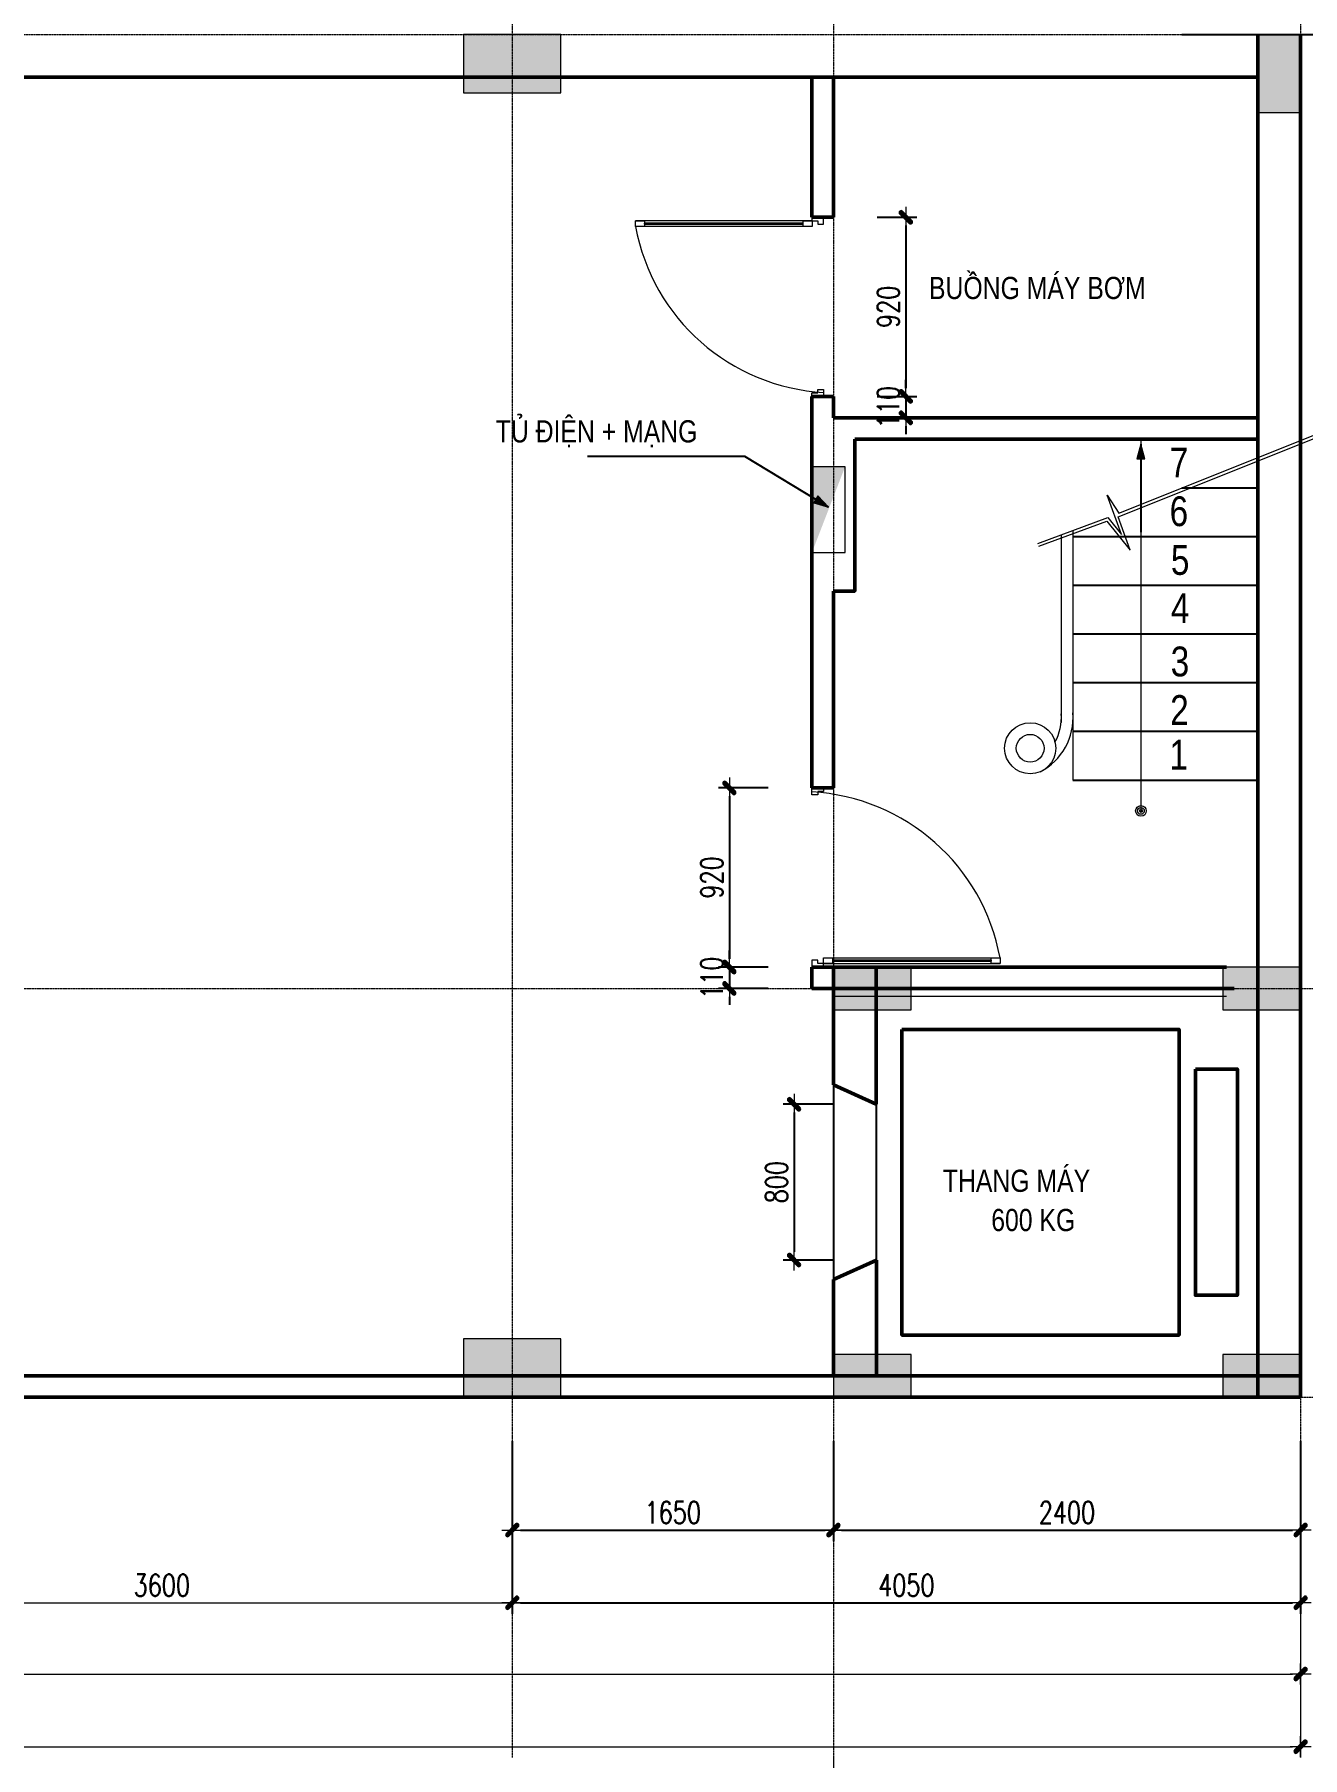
# Model space of a CAD drawing. Extents: x -165145 to 691808, y -202842 to 311040.
# Drawn here: x 28745 to 35260, y 36663 to 45513 of the extents above; entities that cross this region are included whole.
import ezdxf
from ezdxf.enums import TextEntityAlignment as Align

# ---------------------------------------------------------------- set-up
doc = ezdxf.new("R2010")
doc.units = 0
doc.header["$LTSCALE"] = 10
doc.header["$MEASUREMENT"] = 0
for name, pattern in [('HIDDEN', [2.3807, 1.587, -0.7937]), ('ketcau-1', [2, 1, 1]), ('TIM', [26.01, 10, -3, 0.01, -3, 10])]:
    doc.linetypes.add(name, pattern=pattern)
doc.layers.get('Defpoints').update_dxf_attribs({"color": 5, "linetype": 'CONTINUOUS'})
for name, color, linetype, lineweight in [('ARROWS', 1, 'CONTINUOUS', 0), ('DIM', 8, 'CONTINUOUS', 13), ('DOOR', 8, 'CONTINUOUS', 9), ('GE_KC_HATCH', 250, 'CONTINUOUS', 20), ('GE_KC_NETKHUAT', 9, 'HIDDEN', 20), ('GE_KC_NETTHAY', 2, 'CONTINUOUS', 20), ('netchia', 2, 'CONTINUOUS', 20), ('TEXT', 4, 'CONTINUOUS', 20), ('THAY', 147, 'CONTINUOUS', 25), ('TRUC', 251, 'TIM', 5), ('wall', 7, 'CONTINUOUS', 50)]:
    doc.layers.add(name, color=color, linetype=linetype, lineweight=lineweight)
doc.styles.add('ROMANS', font='romans', dxfattribs={"width": 0.75, "bigfont": 'vns'})
doc.styles.add('VNARIALH', font='', dxfattribs={"width": 0.75})
doc.styles.add('VnArialNarrowH', font='')
doc.styles.add('VNCC-Arial', font='arial.ttf', dxfattribs={"width": 0.8})
doc.styles.get('VNARIALH').set_extended_font_data('.VnArialH')
doc.styles.get('VnArialNarrowH').set_extended_font_data('.VnArial NarrowH')
doc.dimstyles.new('fit0.75', dxfattribs={"dimscale": 0.5625, "dimtxt": 200, "dimasz": 75, "dimexe": 100, "dimexo": 400, "dimgap": 0.03, "dimtad": 0, "dimdec": 0, "dimdsep": 46, "dimtxsty": 'ROMANS', "dimblk": 'alex', "dimcen": 150, "dimclrd": 8, "dimclre": 8, "dimclrt": 7, "dimaunit": 1, "dimadec": 0, "dimazin": 0, "dimtfac": 0.072, "dimtdec": 0, "dimtix": 1, "dimtmove": 2, "dimatfit": 3, "dimldrblk": 'a-01', "dimfxl": 100, "dimtvp": 0.8, "dimtolj": 1, "dimarcsym": 0})

# ---------------------------------------------------------------- blocks, each defined once
blk = doc.blocks.new('a-01')
at = {"layer": 'ARROWS'}
blk.add_hatch(color=256, dxfattribs=at).paths.add_polyline_path([(-1.8, 0.49), (-1.8, -0.49), (0, 0)])
at = {"layer": 'netchia'}
blk.add_lwpolyline([(-1.8, 0.49), (-1.8, -0.49), (0, 0), (0, 0)], close=True, dxfattribs=at)
blk = doc.blocks.new('alex')
at = {"layer": 'ARROWS'}
h = blk.add_hatch(color=1, dxfattribs=at)
edge = h.paths.add_edge_path()
edge.add_line((0.4, 0.74), (-0.74, -0.4))
edge.add_ellipse((-0.57, -0.57), major_axis=(0.17, 0.17), ratio=1, start_angle=90, end_angle=270)
edge.add_line((-0.4, -0.74), (0.74, 0.4))
edge.add_ellipse((0.57, 0.57), major_axis=(0.17, 0.17), ratio=1, start_angle=270, end_angle=450)
blk.add_lwpolyline([(0.4, 0.74), (-0.74, -0.4, 1), (-0.4, -0.74), (0.74, 0.4, 1)], format="xyb", close=True, dxfattribs=at)
at = {"layer": 'netchia', "color": 2}
for p, q in [((1.27, 0), (-1.27, 0)), ((0, -1.27), (0, 1.27))]:
    blk.add_line(p, q, dxfattribs=at)
blk = doc.blocks.new('*D1971')
at = {"layer": 'Defpoints', "color": 0, "ltscale": 0.05, "transparency": 16777216}
for p in [(33069.5, 40017.8), (32647.6, 39217.8), (33069.5, 39217.8)]:
    blk.add_point(p, dxfattribs=at)
at = {"layer": 'DIM', "color": 8, "lineweight": -2, "ltscale": 0.05, "transparency": 16777216}
for p, q in [((32844.5, 40017.8), (32591.3, 40017.8)), ((32647.6, 39975.6), (32647.6, 39260)), ((32844.5, 39217.8), (32591.3, 39217.8))]:
    blk.add_line(p, q, dxfattribs=at)
at = {"layer": 'DIM', "color": 8, "lineweight": -2, "ltscale": 0.05, "transparency": 16777216, "xscale": 42.1875, "yscale": 42.1875, "zscale": 42.1875}
for p, rotation in [((32647.6, 40017.8), 90), ((32647.6, 39217.8), 270)]:
    blk.add_blockref('alex', p, dxfattribs=dict(at, rotation=rotation))
at = {"layer": 'DIM', "color": 7, "ltscale": 0.05, "transparency": 16777216, "insert": (32557.6, 39617.8), "char_height": 112.5, "attachment_point": 5, "rotation": 90, "style": 'ROMANS'}
blk.add_mtext('\\A1;800', dxfattribs=at)
blk = doc.blocks.new('*D1972')
at = {"layer": 'Defpoints', "color": 0, "ltscale": 0.05, "transparency": 16777216}
for p in [(34414.1, 45512.8), (36296.7, 40612.8), (36673.4, 40612.8)]:
    blk.add_point(p, dxfattribs=at)
at = {"layer": 'DIM', "color": 8, "lineweight": -2, "ltscale": 0.05, "transparency": 16777216}
for p, q in [((34639.1, 45512.8), (36729.7, 45512.8)), ((36673.4, 45470.6), (36673.4, 40655)), ((36521.7, 40612.8), (36729.7, 40612.8))]:
    blk.add_line(p, q, dxfattribs=at)
at = {"layer": 'DIM', "color": 8, "lineweight": -2, "ltscale": 0.05, "transparency": 16777216, "xscale": 42.1875, "yscale": 42.1875, "zscale": 42.1875}
for p, rotation in [((36673.4, 45512.8), 90), ((36673.4, 40612.8), 270)]:
    blk.add_blockref('alex', p, dxfattribs=dict(at, rotation=rotation))
at = {"layer": 'DIM', "color": 7, "ltscale": 0.05, "transparency": 16777216, "insert": (36583.4, 43062.8), "char_height": 112.5, "attachment_point": 5, "rotation": 90, "style": 'ROMANS'}
blk.add_mtext('\\A1;4900', dxfattribs=at)
blk = doc.blocks.new('*D1973')
at = {"layer": 'Defpoints', "color": 0, "ltscale": 0.05, "transparency": 16777216}
for p in [(34735.8, 45512.8), (35092.3, 44382.8), (36313.9, 44382.8)]:
    blk.add_point(p, dxfattribs=at)
at = {"layer": 'DIM', "color": 8, "lineweight": -2, "ltscale": 0.05, "transparency": 16777216}
for p, q in [((34960.8, 45512.8), (36370.2, 45512.8)), ((36313.9, 45470.6), (36313.9, 44425)), ((35317.3, 44382.8), (36370.2, 44382.8))]:
    blk.add_line(p, q, dxfattribs=at)
at = {"layer": 'DIM', "color": 8, "lineweight": -2, "ltscale": 0.05, "transparency": 16777216, "xscale": 42.1875, "yscale": 42.1875, "zscale": 42.1875}
for p, rotation in [((36313.9, 45512.8), 90), ((36313.9, 44382.8), 270)]:
    blk.add_blockref('alex', p, dxfattribs=dict(at, rotation=rotation))
at = {"layer": 'DIM', "color": 7, "ltscale": 0.05, "transparency": 16777216, "insert": (36223.9, 44947.8), "char_height": 112.5, "attachment_point": 5, "rotation": 90, "style": 'ROMANS'}
blk.add_mtext('\\A1;1130', dxfattribs=at)
blk = doc.blocks.new('*D1975')
at = {"layer": 'Defpoints', "color": 0, "transparency": 16777216}
for p in [(31199.5, 38512.8), (32849.5, 38512.8), (32849.5, 37830.9)]:
    blk.add_point(p, dxfattribs=at)
at = {"layer": 'DIM', "color": 8, "lineweight": -2, "transparency": 16777216}
for p, q in [((31199.5, 38287.8), (31199.5, 37774.6)), ((32849.5, 38287.8), (32849.5, 37774.6)), ((31241.7, 37830.9), (32807.3, 37830.9))]:
    blk.add_line(p, q, dxfattribs=at)
at = {"layer": 'DIM', "color": 8, "lineweight": -2, "transparency": 16777216, "xscale": 42.1875, "yscale": 42.1875, "zscale": 42.1875, "rotation": 180}
blk.add_blockref('alex', (31199.5, 37830.9), dxfattribs=at)
at = {"layer": 'DIM', "color": 8, "lineweight": -2, "transparency": 16777216, "xscale": 42.1875, "yscale": 42.1875, "zscale": 42.1875}
blk.add_blockref('alex', (32849.5, 37830.9), dxfattribs=at)
at = {"layer": 'DIM', "color": 7, "transparency": 16777216, "insert": (32024.5, 37920.9), "char_height": 112.5, "attachment_point": 5, "style": 'ROMANS'}
blk.add_mtext('\\A1;1650', dxfattribs=at)
blk = doc.blocks.new('*D1976')
at = {"layer": 'Defpoints', "color": 0, "transparency": 16777216}
for p in [(32849.5, 38512.8), (35249.5, 38512.8), (35249.5, 37830.9)]:
    blk.add_point(p, dxfattribs=at)
at = {"layer": 'DIM', "color": 8, "lineweight": -2, "transparency": 16777216}
for p, q in [((32849.5, 38287.8), (32849.5, 37774.6)), ((35249.5, 38287.8), (35249.5, 37774.6)), ((32891.7, 37830.9), (35207.3, 37830.9))]:
    blk.add_line(p, q, dxfattribs=at)
at = {"layer": 'DIM', "color": 8, "lineweight": -2, "transparency": 16777216, "xscale": 42.1875, "yscale": 42.1875, "zscale": 42.1875, "rotation": 180}
blk.add_blockref('alex', (32849.5, 37830.9), dxfattribs=at)
at = {"layer": 'DIM', "color": 8, "lineweight": -2, "transparency": 16777216, "xscale": 42.1875, "yscale": 42.1875, "zscale": 42.1875}
blk.add_blockref('alex', (35249.5, 37830.9), dxfattribs=at)
at = {"layer": 'DIM', "color": 7, "transparency": 16777216, "insert": (34049.5, 37920.9), "char_height": 112.5, "attachment_point": 5, "style": 'ROMANS'}
blk.add_mtext('\\A1;2400', dxfattribs=at)
blk = doc.blocks.new('*D1977')
at = {"layer": 'Defpoints', "color": 0, "transparency": 16777216}
for p in [(31199.5, 38512.8), (35249.5, 38512.8), (35249.5, 37457.4)]:
    blk.add_point(p, dxfattribs=at)
at = {"layer": 'DIM', "color": 8, "lineweight": -2, "transparency": 16777216}
for p, q in [((31199.5, 38287.8), (31199.5, 37401.1)), ((35249.5, 38287.8), (35249.5, 37401.1)), ((31241.7, 37457.4), (35207.3, 37457.4))]:
    blk.add_line(p, q, dxfattribs=at)
at = {"layer": 'DIM', "color": 8, "lineweight": -2, "transparency": 16777216, "xscale": 42.1875, "yscale": 42.1875, "zscale": 42.1875, "rotation": 180}
blk.add_blockref('alex', (31199.5, 37457.4), dxfattribs=at)
at = {"layer": 'DIM', "color": 8, "lineweight": -2, "transparency": 16777216, "xscale": 42.1875, "yscale": 42.1875, "zscale": 42.1875}
blk.add_blockref('alex', (35249.5, 37457.4), dxfattribs=at)
at = {"layer": 'DIM', "color": 7, "transparency": 16777216, "insert": (33224.5, 37547.4), "char_height": 112.5, "attachment_point": 5, "style": 'ROMANS'}
blk.add_mtext('\\A1;4050', dxfattribs=at)
blk = doc.blocks.new('*D1978')
at = {"layer": 'Defpoints', "color": 0, "transparency": 16777216}
for p in [(32849.5, 46214.4), (31199.5, 45512.8), (32849.5, 45512.8)]:
    blk.add_point(p, dxfattribs=at)
at = {"layer": 'DIM', "color": 8, "lineweight": -2, "transparency": 16777216}
for p, q in [((31199.5, 45737.8), (31199.5, 46270.6)), ((31241.7, 46214.4), (32807.3, 46214.4)), ((32849.5, 45737.8), (32849.5, 46270.6))]:
    blk.add_line(p, q, dxfattribs=at)
at = {"layer": 'DIM', "color": 8, "lineweight": -2, "transparency": 16777216, "xscale": 42.1875, "yscale": 42.1875, "zscale": 42.1875, "rotation": 180}
blk.add_blockref('alex', (31199.5, 46214.4), dxfattribs=at)
at = {"layer": 'DIM', "color": 8, "lineweight": -2, "transparency": 16777216, "xscale": 42.1875, "yscale": 42.1875, "zscale": 42.1875}
blk.add_blockref('alex', (32849.5, 46214.4), dxfattribs=at)
at = {"layer": 'DIM', "color": 7, "transparency": 16777216, "insert": (32024.5, 46304.4), "char_height": 112.5, "attachment_point": 5, "style": 'ROMANS'}
blk.add_mtext('\\A1;1650', dxfattribs=at)
blk = doc.blocks.new('*D1988')
at = {"layer": 'Defpoints', "color": 0, "transparency": 16777216}
for p in [(32739.5, 41642.8), (32314.9, 40722.8), (32739.5, 40722.8)]:
    blk.add_point(p, dxfattribs=at)
at = {"layer": 'DIM', "color": 8, "lineweight": -2, "transparency": 16777216}
for p, q in [((32514.5, 41642.8), (32258.7, 41642.8)), ((32314.9, 41600.6), (32314.9, 40765)), ((32514.5, 40722.8), (32258.7, 40722.8))]:
    blk.add_line(p, q, dxfattribs=at)
at = {"layer": 'DIM', "color": 8, "lineweight": -2, "transparency": 16777216, "xscale": 42.1875, "yscale": 42.1875, "zscale": 42.1875}
for p, rotation in [((32314.9, 41642.8), 90), ((32314.9, 40722.8), 270)]:
    blk.add_blockref('alex', p, dxfattribs=dict(at, rotation=rotation))
at = {"layer": 'DIM', "color": 7, "transparency": 16777216, "insert": (32224.9, 41182.8), "char_height": 112.5, "attachment_point": 5, "rotation": 90, "style": 'ROMANS'}
blk.add_mtext('\\A1;920', dxfattribs=at)
blk = doc.blocks.new('*D1989')
at = {"layer": 'Defpoints', "color": 0, "transparency": 16777216}
for p in [(32739.5, 40722.8), (32314.9, 40612.8), (32739.5, 40612.8)]:
    blk.add_point(p, dxfattribs=at)
at = {"layer": 'DIM', "color": 8, "lineweight": -2, "transparency": 16777216}
for p, q in [((32314.9, 40765), (32314.9, 40807.1)), ((32514.5, 40722.8), (32258.7, 40722.8)), ((32314.9, 40722.8), (32314.9, 40612.8)), ((32514.5, 40612.8), (32258.7, 40612.8)), ((32314.9, 40570.6), (32314.9, 40528.4))]:
    blk.add_line(p, q, dxfattribs=at)
at = {"layer": 'DIM', "color": 8, "lineweight": -2, "transparency": 16777216, "xscale": 42.1875, "yscale": 42.1875, "zscale": 42.1875}
for p, rotation in [((32314.9, 40722.8), 270), ((32314.9, 40612.8), 90)]:
    blk.add_blockref('alex', p, dxfattribs=dict(at, rotation=rotation))
at = {"layer": 'DIM', "color": 7, "transparency": 16777216, "insert": (32224.9, 40667.8), "char_height": 112.5, "attachment_point": 5, "rotation": 90, "style": 'ROMANS'}
blk.add_mtext('\\A1;110', dxfattribs=at)
blk = doc.blocks.new('*D1990')
at = {"layer": 'Defpoints', "color": 0, "transparency": 16777216}
for p in [(35249.5, 40722.8), (35249.5, 40612.8), (35645.9, 40612.8)]:
    blk.add_point(p, dxfattribs=at)
at = {"layer": 'DIM', "color": 8, "lineweight": -2, "transparency": 16777216}
for p, q in [((35645.9, 40765), (35645.9, 40807.1)), ((35474.5, 40722.8), (35702.2, 40722.8)), ((35645.9, 40722.8), (35645.9, 40612.8)), ((35474.5, 40612.8), (35702.2, 40612.8)), ((35645.9, 40570.6), (35645.9, 40528.4))]:
    blk.add_line(p, q, dxfattribs=at)
at = {"layer": 'DIM', "color": 8, "lineweight": -2, "transparency": 16777216, "xscale": 42.1875, "yscale": 42.1875, "zscale": 42.1875}
for p, rotation in [((35645.9, 40722.8), 270), ((35645.9, 40612.8), 90)]:
    blk.add_blockref('alex', p, dxfattribs=dict(at, rotation=rotation))
at = {"layer": 'DIM', "color": 7, "transparency": 16777216, "insert": (35555.9, 40667.8), "char_height": 112.5, "attachment_point": 5, "rotation": 90, "style": 'ROMANS'}
blk.add_mtext('\\A1;110', dxfattribs=at)
blk = doc.blocks.new('*D1991')
at = {"layer": 'Defpoints', "color": 0, "transparency": 16777216}
for p in [(35249.5, 40722.8), (35249.5, 40502.8), (35941.2, 40502.8)]:
    blk.add_point(p, dxfattribs=at)
at = {"layer": 'DIM', "color": 8, "lineweight": -2, "transparency": 16777216}
for p, q in [((35474.5, 40722.8), (35997.4, 40722.8)), ((35941.2, 40680.6), (35941.2, 40545)), ((35474.5, 40502.8), (35997.4, 40502.8))]:
    blk.add_line(p, q, dxfattribs=at)
at = {"layer": 'DIM', "color": 8, "lineweight": -2, "transparency": 16777216, "xscale": 42.1875, "yscale": 42.1875, "zscale": 42.1875}
for p, rotation in [((35941.2, 40722.8), 90), ((35941.2, 40502.8), 270)]:
    blk.add_blockref('alex', p, dxfattribs=dict(at, rotation=rotation))
at = {"layer": 'DIM', "color": 7, "transparency": 16777216, "insert": (35851.2, 40612.8), "char_height": 112.5, "attachment_point": 5, "rotation": 90, "style": 'ROMANS'}
blk.add_mtext('\\A1;220', dxfattribs=at)
blk = doc.blocks.new('*D1994')
at = {"layer": 'Defpoints', "color": 0, "transparency": 16777216}
for p in [(32849.5, 43653.7), (32849.5, 43543.7), (33221.6, 43543.7)]:
    blk.add_point(p, dxfattribs=at)
at = {"layer": 'DIM', "color": 8, "lineweight": -2, "transparency": 16777216}
for p, q in [((33221.6, 43695.8), (33221.6, 43738)), ((33074.5, 43653.7), (33277.9, 43653.7)), ((33221.6, 43653.7), (33221.6, 43543.7)), ((33074.5, 43543.7), (33277.9, 43543.7)), ((33221.6, 43501.5), (33221.6, 43459.3))]:
    blk.add_line(p, q, dxfattribs=at)
at = {"layer": 'DIM', "color": 8, "lineweight": -2, "transparency": 16777216, "xscale": 42.1875, "yscale": 42.1875, "zscale": 42.1875}
for p, rotation in [((33221.6, 43653.7), 270), ((33221.6, 43543.7), 90)]:
    blk.add_blockref('alex', p, dxfattribs=dict(at, rotation=rotation))
at = {"layer": 'DIM', "color": 7, "transparency": 16777216, "insert": (33131.6, 43598.7), "char_height": 112.5, "attachment_point": 5, "rotation": 90, "style": 'ROMANS'}
blk.add_mtext('\\A1;110', dxfattribs=at)
blk = doc.blocks.new('*D1995')
at = {"layer": 'Defpoints', "color": 0, "transparency": 16777216}
for p in [(32849.5, 44573.7), (32849.5, 43653.7), (33221.6, 43653.7)]:
    blk.add_point(p, dxfattribs=at)
at = {"layer": 'DIM', "color": 8, "lineweight": -2, "transparency": 16777216}
for p, q in [((33074.5, 44573.7), (33277.9, 44573.7)), ((33221.6, 44531.5), (33221.6, 43695.8)), ((33074.5, 43653.7), (33277.9, 43653.7))]:
    blk.add_line(p, q, dxfattribs=at)
at = {"layer": 'DIM', "color": 8, "lineweight": -2, "transparency": 16777216, "xscale": 42.1875, "yscale": 42.1875, "zscale": 42.1875}
for p, rotation in [((33221.6, 44573.7), 90), ((33221.6, 43653.7), 270)]:
    blk.add_blockref('alex', p, dxfattribs=dict(at, rotation=rotation))
at = {"layer": 'DIM', "color": 7, "transparency": 16777216, "insert": (33131.6, 44113.7), "char_height": 112.5, "attachment_point": 5, "rotation": 90, "style": 'ROMANS'}
blk.add_mtext('\\A1;920', dxfattribs=at)
blk = doc.blocks.new('MBDVC-T1')
at = {"layer": 'GE_KC_HATCH', "linetype": 'ketcau-1'}
for points in [[(11050, 7000), (10550, 7000), (10550, 6700), (11050, 6700)], [(14850, 7000), (14630, 7000), (14630, 6600), (14850, 6600)], [(12850, 2210), (12450, 2210), (12450, 1990), (12850, 1990)], [(14850, 2210), (14450, 2210), (14450, 1990), (14850, 1990)], [(11050, 300), (10550, 300), (10550, 0), (11050, 0)], [(12850, 220), (12450, 220), (12450, 0), (12850, 0)], [(14850, 220), (14450, 220), (14450, 0), (14850, 0)]]:
    blk.add_hatch(color=1, dxfattribs=at).paths.add_polyline_path(points)
at = {"layer": 'GE_KC_NETTHAY', "linetype": 'Continuous'}
for points in [[(11050, 7000), (10550, 7000), (10550, 6700), (11050, 6700)], [(14850, 7000), (14630, 7000), (14630, 6600), (14850, 6600)], [(12850, 2210), (12450, 2210), (12450, 1990), (12850, 1990)], [(14850, 2210), (14450, 2210), (14450, 1990), (14850, 1990)], [(11050, 300), (10550, 300), (10550, 0), (11050, 0)], [(12850, 220), (12450, 220), (12450, 0), (12850, 0)], [(14850, 220), (14450, 220), (14450, 0), (14850, 0)]]:
    blk.add_lwpolyline(points, close=True, dxfattribs=at)
blk = doc.blocks.new('tentruc')
at = {"layer": 'DIM'}
for p, q in [((0, 311), (0, 516)), ((-516, 0), (-311, 0)), ((-516, 0), (-311, 0)), ((311, 0), (516, 0)), ((311, 0), (516, 0)), ((0, -516), (0, -311))]:
    blk.add_line(p, q, dxfattribs=at)
at = {"layer": 'DIM', "ltscale": 0.5}
blk.add_circle((0, 0), 311, dxfattribs=at)
at = {"layer": 'DIM'}
blk.add_circle((0, 0), 281, dxfattribs=at)
at = {"layer": 'DIM', "color": 7, "linetype": 'ByBlock', "ltscale": 0.5, "style": 'VNARIALH', "width": 1.1}
blk.add_attdef('A', text='', height=281, dxfattribs=at).set_placement((0, -107), align=Align.CENTER)
blk = doc.blocks.new('*D1826')
at = {"layer": 'Defpoints', "color": 0, "transparency": 16777216}
for p in [(587932.6, 181), (570432.6, -1345.1), (587932.6, -1345.1)]:
    blk.add_point(p, dxfattribs=at)
at = {"layer": 'DIM', "color": 8, "lineweight": -2, "transparency": 16777216}
for p, q in [((570432.6, -1120.1), (570432.6, 237.3)), ((570474.8, 181), (587890.4, 181)), ((587932.6, -1120.1), (587932.6, 237.3))]:
    blk.add_line(p, q, dxfattribs=at)
at = {"layer": 'DIM', "color": 8, "lineweight": -2, "transparency": 16777216, "xscale": 42.1875, "yscale": 42.1875, "zscale": 42.1875, "rotation": 180}
blk.add_blockref('alex', (570432.6, 181), dxfattribs=at)
at = {"layer": 'DIM', "color": 8, "lineweight": -2, "transparency": 16777216, "xscale": 42.1875, "yscale": 42.1875, "zscale": 42.1875}
blk.add_blockref('alex', (587932.6, 181), dxfattribs=at)
at = {"layer": 'DIM', "color": 7, "transparency": 16777216, "insert": (577482.6, 271), "char_height": 112.5, "attachment_point": 5, "style": 'ROMANS'}
blk.add_mtext('\\A1;17500', dxfattribs=at)
blk = doc.blocks.new('*D1828')
at = {"layer": 'Defpoints', "color": 0, "transparency": 16777216}
for p in [(570432.6, -8596.5), (587932.6, -8596.5), (587932.6, -10139.5)]:
    blk.add_point(p, dxfattribs=at)
at = {"layer": 'DIM', "color": 8, "lineweight": -2, "transparency": 16777216}
for p, q in [((570432.6, -8821.5), (570432.6, -10195.7)), ((587932.6, -8821.5), (587932.6, -10195.7)), ((570474.8, -10139.5), (587890.4, -10139.5))]:
    blk.add_line(p, q, dxfattribs=at)
at = {"layer": 'DIM', "color": 8, "lineweight": -2, "transparency": 16777216, "xscale": 42.1875, "yscale": 42.1875, "zscale": 42.1875, "rotation": 180}
blk.add_blockref('alex', (570432.6, -10139.5), dxfattribs=at)
at = {"layer": 'DIM', "color": 8, "lineweight": -2, "transparency": 16777216, "xscale": 42.1875, "yscale": 42.1875, "zscale": 42.1875}
blk.add_blockref('alex', (587932.6, -10139.5), dxfattribs=at)
at = {"layer": 'DIM', "color": 7, "transparency": 16777216, "insert": (577482.6, -10049.5), "char_height": 112.5, "attachment_point": 5, "style": 'ROMANS'}
blk.add_mtext('\\A1;17500', dxfattribs=at)
blk = doc.blocks.new('*D1830')
at = {"layer": 'Defpoints', "color": 0, "transparency": 16777216}
for p in [(573082.6, -8596.5), (587932.6, -8596.5), (587932.6, -9766.4)]:
    blk.add_point(p, dxfattribs=at)
at = {"layer": 'DIM', "color": 8, "lineweight": -2, "transparency": 16777216}
for p, q in [((573082.6, -8821.5), (573082.6, -9822.6)), ((587932.6, -8821.5), (587932.6, -9822.6)), ((573124.8, -9766.4), (587890.4, -9766.4))]:
    blk.add_line(p, q, dxfattribs=at)
at = {"layer": 'DIM', "color": 8, "lineweight": -2, "transparency": 16777216, "xscale": 42.1875, "yscale": 42.1875, "zscale": 42.1875, "rotation": 180}
blk.add_blockref('alex', (573082.6, -9766.4), dxfattribs=at)
at = {"layer": 'DIM', "color": 8, "lineweight": -2, "transparency": 16777216, "xscale": 42.1875, "yscale": 42.1875, "zscale": 42.1875}
blk.add_blockref('alex', (587932.6, -9766.4), dxfattribs=at)
at = {"layer": 'DIM', "color": 7, "transparency": 16777216, "insert": (580507.6, -9676.4), "char_height": 112.5, "attachment_point": 5, "style": 'ROMANS'}
blk.add_mtext('\\A1;14850', dxfattribs=at)
blk = doc.blocks.new('*D1831')
at = {"layer": 'Defpoints', "color": 0, "transparency": 16777216}
for p in [(583882.6, -8596.5), (587932.6, -8596.5), (587932.6, -9400.5)]:
    blk.add_point(p, dxfattribs=at)
at = {"layer": 'DIM', "color": 8, "lineweight": -2, "transparency": 16777216}
for p, q in [((583882.6, -8821.5), (583882.6, -9456.7)), ((587932.6, -8821.5), (587932.6, -9456.7)), ((583924.8, -9400.5), (587890.4, -9400.5))]:
    blk.add_line(p, q, dxfattribs=at)
at = {"layer": 'DIM', "color": 8, "lineweight": -2, "transparency": 16777216, "xscale": 42.1875, "yscale": 42.1875, "zscale": 42.1875, "rotation": 180}
blk.add_blockref('alex', (583882.6, -9400.5), dxfattribs=at)
at = {"layer": 'DIM', "color": 8, "lineweight": -2, "transparency": 16777216, "xscale": 42.1875, "yscale": 42.1875, "zscale": 42.1875}
blk.add_blockref('alex', (587932.6, -9400.5), dxfattribs=at)
at = {"layer": 'DIM', "color": 7, "transparency": 16777216, "insert": (585907.6, -9310.5), "char_height": 112.5, "attachment_point": 5, "style": 'ROMANS'}
blk.add_mtext('\\A1;4050', dxfattribs=at)
blk = doc.blocks.new('*D1841')
at = {"layer": 'Defpoints', "color": 0, "transparency": 16777216}
for p in [(583882.6, -259.4), (580282.6, -1345.1), (583882.6, -1345.1)]:
    blk.add_point(p, dxfattribs=at)
at = {"layer": 'DIM', "color": 8, "lineweight": -2, "transparency": 16777216}
for p, q in [((580282.6, -1120.1), (580282.6, -203.1)), ((580324.8, -259.4), (583840.4, -259.4)), ((583882.6, -1120.1), (583882.6, -203.1))]:
    blk.add_line(p, q, dxfattribs=at)
at = {"layer": 'DIM', "color": 8, "lineweight": -2, "transparency": 16777216, "xscale": 42.1875, "yscale": 42.1875, "zscale": 42.1875, "rotation": 180}
blk.add_blockref('alex', (580282.6, -259.4), dxfattribs=at)
at = {"layer": 'DIM', "color": 8, "lineweight": -2, "transparency": 16777216, "xscale": 42.1875, "yscale": 42.1875, "zscale": 42.1875}
blk.add_blockref('alex', (583882.6, -259.4), dxfattribs=at)
at = {"layer": 'DIM', "color": 7, "transparency": 16777216, "insert": (582082.6, -169.4), "char_height": 112.5, "attachment_point": 5, "style": 'ROMANS'}
blk.add_mtext('\\A1;3600', dxfattribs=at)
blk = doc.blocks.new('*D1842')
at = {"layer": 'Defpoints', "color": 0, "transparency": 16777216}
for p in [(580282.6, -8596.5), (583882.6, -8596.5), (583882.6, -9400.5)]:
    blk.add_point(p, dxfattribs=at)
at = {"layer": 'DIM', "color": 8, "lineweight": -2, "transparency": 16777216}
for p, q in [((580282.6, -8821.5), (580282.6, -9456.7)), ((583882.6, -8821.5), (583882.6, -9456.7)), ((580324.8, -9400.5), (583840.4, -9400.5))]:
    blk.add_line(p, q, dxfattribs=at)
at = {"layer": 'DIM', "color": 8, "lineweight": -2, "transparency": 16777216, "xscale": 42.1875, "yscale": 42.1875, "zscale": 42.1875, "rotation": 180}
blk.add_blockref('alex', (580282.6, -9400.5), dxfattribs=at)
at = {"layer": 'DIM', "color": 8, "lineweight": -2, "transparency": 16777216, "xscale": 42.1875, "yscale": 42.1875, "zscale": 42.1875}
blk.add_blockref('alex', (583882.6, -9400.5), dxfattribs=at)
at = {"layer": 'DIM', "color": 7, "transparency": 16777216, "insert": (582082.6, -9310.5), "char_height": 112.5, "attachment_point": 5, "style": 'ROMANS'}
blk.add_mtext('\\A1;3600', dxfattribs=at)
blk = doc.blocks.new('lt - kt')
at = {"layer": 'TRUC', "ltscale": 0.05}
for p, q in [((-4050, 8582.3), (-4050, -1850.2)), ((-2400, 8582.3), (-2400, -1850.2)), ((0, 8582.3), (0, -1850.2)), ((-19823.1, 7000), (2014.6, 7000)), ((-19778.4, 2100), (2014.6, 2100)), ((-19778.4, 0), (2195.9, 0))]:
    blk.add_line(p, q, dxfattribs=at)
at = {"layer": 'TEXT'}
ref = blk.add_blockref('tentruc', (-2400, -2253.1), dxfattribs=dict(at, xscale=-0.78125, yscale=0.78125, zscale=0.78125, rotation=180))
ref.add_attrib('A', '4', dxfattribs={"color": 7, "linetype": 'ByBlock', "ltscale": 0.5, "height": 219.7, "style": 'VnArialNarrowH'}).set_placement((-2400, -2386.5), align=Align.CENTER)
at = {"layer": 'DIM'}
for base, p1, p2, picture, middle in [((0, 8526.1), (-17500, 7000), (0, 7000), '*D1826', (-10450, 8616.1)), ((0, -1794.4), (-17500, -251.4), (0, -251.4), '*D1828', (-10450, -1704.4))]:
    dim = blk.add_linear_dim(base=base, p1=p1, p2=p2, dimstyle='fit0.75', dxfattribs=at)
    dim.commit()
    dim.dimension.update_dxf_attribs({"geometry": picture, "text_midpoint": middle, "dimtype": 128, "insert": (-587932.6, 8345.1)})
for base, p1, p2, picture, middle in [((-4050, 8085.7), (-7650, 7000), (-4050, 7000), '*D1841', (-5850, 8175.7)), ((0, -1421.3), (-14850, -251.4), (0, -251.4), '*D1830', (-7425, -1331.3)), ((-4050, -1055.4), (-7650, -251.4), (-4050, -251.4), '*D1842', (-5850, -965.4)), ((0, -1055.4), (-4050, -251.4), (0, -251.4), '*D1831', (-2025, -965.4))]:
    dim = blk.add_linear_dim(base=base, p1=p1, p2=p2, dimstyle='fit0.75', dxfattribs=at)
    dim.commit()
    dim.dimension.update_dxf_attribs({"geometry": picture, "text_midpoint": middle, "insert": (-587932.6, 8345.1)})

msp = doc.modelspace()

# ---------------------------------------------------------------- hatches: boundary and pattern name
at = {"layer": 'DIM', "ltscale": 0.05}
h = msp.add_hatch(dxfattribs=at)
h.set_pattern_fill('AR-CONC', color=256, style=0)
h.set_pattern_definition([(310, (-1014917.287, -60705.701), (7.172601826, 0.62752135), [0.75, -8.25]), (5, (-1014917.287, -60705.701), (-1.387513336, -7.521921337), [0.6, -6.6]), (259.5486, (-1014916.689, -60705.6484), (5.785093817, -6.89439542), [0.6374019, -7.01142112]), (313.8158, (-1014917.287, -60707.701), (10.672410486, 1.65519014), [1.125, -12.375]), (263.3644, (-1014916.398, -60707.563), (9.34662706, -9.74117871), [0.95610288, -10.51713]), (8.8158, (-1014917.287, -60707.701), (9.34661945, -9.74118601), [0.9, -9.9]), (339, (-1014916.287, -60707.201), (5.96907052, 4.026188907), [0.75, -8.25]), (34, (-1014916.287, -60707.201), (2.43315332, -7.25150045), [0.6, -6.6]), (288.5486, (-1014915.7895, -60706.865), (8.402226286, -3.225304967), [0.6374019, -7.01142112]), (322.5, (-1014917.287, -60705.7007), (0.121598553, -3.3289385383), [0, -6.52, 0, -6.7, 0, -6.625]), (352.5, (-1014917.287, -60705.7007), (2.630695374, -3.944117119), [0, -3.82, 0, -6.37, 0, -2.525]), (32.5, (-1014919.517, -60705.7007), (5.338224362, 0.2255487173), [0, -2.5, 0, -7.8, 0, -10.35]), (42.5, (-1014920.517, -60705.7007), (5.831861693, -1.001049823), [0, -3.25, 0, -5.18, 0, -7.35])])
h.paths.add_polyline_path([(32739.48053, 42852.35487), (32739.48053, 43292.35487), (32909.48053, 43292.35487)])

# ---------------------------------------------------------------- linework, layer by layer
msp.add_line((32849.48053, 40572.76958), (34869.1219, 40572.76958), dxfattribs=at)
for points in [[(33900.29066, 42898.18951), (34258.67039, 43031.58814), (34329.07675, 42943.84737), (34256.62391, 43145.6507), (34315.86761, 43053.59253), (35416.08433, 43493.35487)], [(33905.52332, 42884.13179), (34253.75091, 43013.75153), (34373.49099, 42864.53083), (34311.96094, 43035.91085), (35421.60876, 43479.40924)]]:
    msp.add_lwpolyline(points, dxfattribs=at)
at = {"layer": 'DIM'}
for points in [[(34429.48053, 43432.77181), (34429.48053, 41517.37982)], [(34019.48053, 42942.5552), (34019.48053, 41979.04011)], [(34079.48053, 42964.88882), (34079.48053, 41682.77181)]]:
    msp.add_lwpolyline(points, dxfattribs=at)
at = {"layer": 'DIM', "ltscale": 0.05}
msp.add_lwpolyline([(32739.48053, 42852.35487), (32909.48053, 42852.35487), (32909.48053, 43292.35487), (32739.48053, 43292.35487)], close=True, dxfattribs=at)
for centre, radius in [((33860.45757, 41846.61144), 131.19076), ((33860.45757, 41846.61144), 71.19076), ((34429.48053, 41524.61144), 27.23161), ((34429.48053, 41524.61144), 27.23161), ((34429.48053, 41524.61144), 17.23161), ((34429.48053, 41524.61144), 7.23161)]:
    msp.add_circle(centre, radius, dxfattribs=at)
for centre, start, end in [((32859.0532, 44715.4791), 190.42337011, 266.726059825), ((32679.90785, 40580.94198), 10.42337011, 86.726059825)]:
    msp.add_arc(centre, 1043.12266, start, end, dxfattribs=at)
at = {"layer": 'DIM'}
for radius, start in [(310.98489, 297.108106141), (250.98489, 330.362625447)]:
    msp.add_arc((33769.5941, 42002.49622), radius, start, 4.817135196, dxfattribs=at)
at = {"layer": 'DOOR'}
for p, q in [((32739.48053, 44555.65149), (31832.56759, 44555.65149)), ((32739.48053, 44526.75702), (31832.56759, 44526.75702)), ((32799.48053, 40769.66406), (33706.39346, 40769.66406)), ((32799.48053, 40740.76958), (33706.39346, 40740.76958))]:
    msp.add_line(p, q, dxfattribs=at)
for points in [[(31878.79876, 44555.65149), (31878.79876, 44526.75702), (31832.56759, 44526.75702), (31832.56759, 44555.65149)], [(31876.67285, 44538.31481), (32693.24936, 44538.31481), (32693.24936, 44544.0937), (31876.67285, 44544.0937)], [(32740.47919, 44555.65191), (32740.47919, 44526.75743), (32694.24802, 44526.75743), (32694.24802, 44555.65191)], [(32799.48053, 44537.65149), (32799.48053, 44573.65149), (32739.48053, 44573.65149), (32739.48053, 44555.65149), (32769.48053, 44555.65149), (32769.48053, 44537.65149)], [(32799.48053, 43689.65149), (32799.48053, 43653.65149), (32739.48053, 43653.65149), (32739.48053, 43671.65149), (32769.48053, 43671.65149), (32769.48053, 43689.65149)], [(32739.48053, 41606.76958), (32739.48053, 41642.76958), (32799.48053, 41642.76958), (32799.48053, 41624.76958), (32769.48053, 41624.76958), (32769.48053, 41606.76958)], [(32739.48053, 40758.76958), (32739.48053, 40722.76958), (32799.48053, 40722.76958), (32799.48053, 40740.76958), (32769.48053, 40740.76958), (32769.48053, 40758.76958)], [(32798.48186, 40740.76917), (32798.48186, 40769.66364), (32844.71303, 40769.66364), (32844.71303, 40740.76917)], [(33662.2882, 40758.10627), (32845.71169, 40758.10627), (32845.71169, 40752.32737), (33662.2882, 40752.32737)], [(33660.16229, 40740.76958), (33660.16229, 40769.66406), (33706.39346, 40769.66406), (33706.39346, 40740.76958)]]:
    msp.add_lwpolyline(points, close=True, dxfattribs=at)
at = {"layer": 'THAY', "ltscale": 0.05}
for p, q in [((35029.48053, 43182.77181), (34639.05401, 43182.77181)), ((35029.48053, 42932.77181), (34079.48053, 42932.77181)), ((35029.48053, 42682.77181), (34079.48053, 42682.77181)), ((35029.48053, 42432.77181), (34079.48053, 42432.77181)), ((35029.48053, 42182.77181), (34079.48053, 42182.77181)), ((35029.48053, 41932.77181), (34079.48053, 41932.77181)), ((34079.48053, 41682.77181), (35029.48053, 41682.77181)), ((32849.48053, 40117.76958), (32849.48053, 39117.76958)), ((33069.48053, 40017.76958), (33069.48053, 39217.76958))]:
    msp.add_line(p, q, dxfattribs=at)
at = {"layer": 'wall', "ltscale": 0.05}
for p, q in [((35029.48053, 45512.76817), (35029.48053, 38512.77864)), ((35249.48053, 45512.76817), (35249.48053, 38512.77028)), ((20399.48045, 45292.77759), (35029.48053, 45292.76754)), ((32849.48053, 45292.77181), (32739.48053, 45292.77181)), ((32849.48053, 44573.65149), (32739.48053, 44573.65149)), ((32849.48053, 43653.65149), (32739.48053, 43653.65149)), ((35029.48053, 43543.65149), (32849.48053, 43543.65149)), ((35029.48053, 43433.65149), (32959.48053, 43433.65149)), ((32739.48053, 42622.76721), (32739.48053, 42622.76721)), ((32739.48053, 42512.76721), (32739.48053, 42512.76721)), ((32739.48053, 41642.76958), (32849.48053, 41642.76958)), ((32739.48053, 40722.76958), (34869.1219, 40722.76958)), ((32739.48053, 40612.76788), (32739.48053, 40722.76958)), ((32849.48053, 40117.76958), (32849.48053, 40722.76958)), ((33069.48053, 40017.76958), (33069.48053, 40722.76958)), ((32739.48053, 40612.76958), (34907.96328, 40612.76958)), ((32849.48053, 40117.76958), (33069.48053, 40017.76958)), ((32850.07778, 39117.76958), (33070.07778, 39217.76958)), ((33070.07778, 38622.76958), (33070.07778, 39217.76958)), ((32850.07778, 38622.76958), (32850.07778, 39117.76958)), ((35249.48058, 38622.77028), (20399.48058, 38622.77781)), ((35249.48053, 38512.77028), (20399.48053, 38512.77781))]:
    msp.add_line(p, q, dxfattribs=at)
for points in [[(32739.48053, 45292.76911), (32739.48053, 44573.65149)], [(32849.48053, 45292.76904), (32849.48053, 44573.65149)], [(32739.48053, 43653.65149), (32739.48053, 41642.76958)], [(32849.48053, 43653.65149), (32849.48053, 43543.65149)], [(32959.48053, 43433.65149), (32959.48053, 42653.65149), (32849.48053, 42653.65149)], [(32739.48053, 42622.76721), (32739.48053, 42512.76721)], [(32849.48053, 42653.65149), (32849.48053, 41642.76958)]]:
    msp.add_lwpolyline(points, dxfattribs=at)
for points in [[(33201.59881, 40402.76958), (34625.40495, 40402.76958), (34625.40495, 38832.76958), (33201.59881, 38832.76958)], [(34709.35615, 40198.34823), (34924.90495, 40198.34823), (34924.90495, 39037.19094), (34709.35615, 39037.19094)]]:
    msp.add_lwpolyline(points, close=True, dxfattribs=at)

# ---------------------------------------------------------------- block references
at = {"layer": 'GE_KC_NETKHUAT'}
msp.add_blockref('MBDVC-T1', (20399.48053, 38512.76913), dxfattribs=at)
at = {"layer": 'TEXT'}
msp.add_blockref('lt - kt', (35249.48053, 38512.76913), dxfattribs=at)

# ---------------------------------------------------------------- texts
at = {"layer": 'TEXT', "style": 'VNCC-Arial', "width": 0.8}
for s, height, p in [('BUỒNG MÁY BƠM', 113.90625, (33340.52048, 44153.71622)), ('TỦ ĐIỆN + MẠNG', 113.90625, (31114.89875, 43417.32371)), ('7', 153.09, (34577.5997, 43237.45704)), ('6', 153.09, (34576.71238, 42987.45704)), ('5', 153.09, (34583.31378, 42737.25047)), ('4', 153.09, (34583.52263, 42489.86115)), ('3', 153.09, (34582.37394, 42215.7777)), ('2', 153.09, (34579.74027, 41966.40513)), ('1', 153.09, (34575.74027, 41737.1938)), ('THANG MÁY', 113.90625, (33411.6798, 39568.07991)), ('600 KG', 113.90625, (33660.3392, 39366.51652))]:
    msp.add_text(s, height=height, dxfattribs=at).set_placement(p)

# ---------------------------------------------------------------- dimensions: what is measured, and where the dimension line sits
at = {"layer": 'DIM'}
for base, p1, p2, picture, middle in [((32849.48053, 46214.35487), (31199.48053, 45512.77178), (32849.48053, 45512.76746), '*D1978', (32024.48053, 46304.35487)), ((32849.48053, 37830.85487), (31199.48053, 38512.76913), (32849.48053, 38512.76913), '*D1975', (32024.48053, 37920.85487)), ((35249.48053, 37457.35487), (31199.48053, 38512.76913), (35249.48053, 38512.76913), '*D1977', (33224.48053, 37547.35487)), ((35249.48053, 37830.85487), (32849.48053, 38512.76958), (35249.48053, 38512.76958), '*D1976', (34049.48053, 37920.85487))]:
    dim = msp.add_linear_dim(base=base, p1=p1, p2=p2, dimstyle='fit0.75', dxfattribs=at)
    dim.commit()
    dim.dimension.update_dxf_attribs({"geometry": picture, "text_midpoint": middle})
at = {"layer": 'DIM', "ltscale": 0.05}
for base, p1, p2, picture, middle in [((36673.40495, 40612.76958), (34414.10348, 45512.76958), (36296.69815, 40612.76958), '*D1972', (36583.40495, 43062.76958)), ((36313.90495, 44382.76958), (34735.80203, 45512.76958), (35092.30452, 44382.76958), '*D1973', (36223.90495, 44947.76958)), ((32647.56393, 39217.76958), (33069.48053, 40017.76958), (33069.48053, 39217.76958), '*D1971', (32557.56393, 39617.76958))]:
    dim = msp.add_linear_dim(base=base, p1=p1, p2=p2, angle=90, dimstyle='fit0.75', dxfattribs=at)
    dim.commit()
    dim.dimension.update_dxf_attribs({"geometry": picture, "text_midpoint": middle})
at = {"layer": 'DIM'}
for base, p1, p2, picture, middle in [((33221.61964, 43653.65149), (32849.48053, 44573.65149), (32849.48053, 43653.65149), '*D1995', (33131.61964, 44113.65149)), ((33221.61964, 43543.65149), (32849.48053, 43653.65149), (32849.48053, 43543.65149), '*D1994', (33131.61964, 43598.65149)), ((32314.90495, 40722.76958), (32739.48053, 41642.76958), (32739.48053, 40722.76958), '*D1988', (32224.90495, 41182.76958)), ((32314.90495, 40612.76958), (32739.48053, 40722.76958), (32739.48053, 40612.76958), '*D1989', (32224.90495, 40667.76958)), ((35645.90495, 40612.76958), (35249.48053, 40722.76958), (35249.48053, 40612.76958), '*D1990', (35555.90495, 40667.76958)), ((35941.15823, 40502.76958), (35249.48053, 40722.76958), (35249.48053, 40502.76958), '*D1991', (35851.15823, 40612.76958))]:
    dim = msp.add_linear_dim(base=base, p1=p1, p2=p2, angle=90, dimstyle='fit0.75', dxfattribs=at)
    dim.commit()
    dim.dimension.update_dxf_attribs({"geometry": picture, "text_midpoint": middle})

# ---------------------------------------------------------------- leaders
msp.add_leader([(34429.48053, 43408.81334), (34429.48053, 42956.73029)], dimstyle='fit0.75', override={"dimgap": 0.03, "dimtad": 0}, dxfattribs=at)
at = {"layer": 'DIM', "ltscale": 0.05}
msp.add_leader([(32824.48053, 43085.35487), (32394.48053, 43345.24415), (31586.48257, 43345.24415)], dimstyle='fit0.75', override={"dimgap": 0.03, "dimtad": 0}, dxfattribs=at)

doc.saveas('drawing.dxf')
